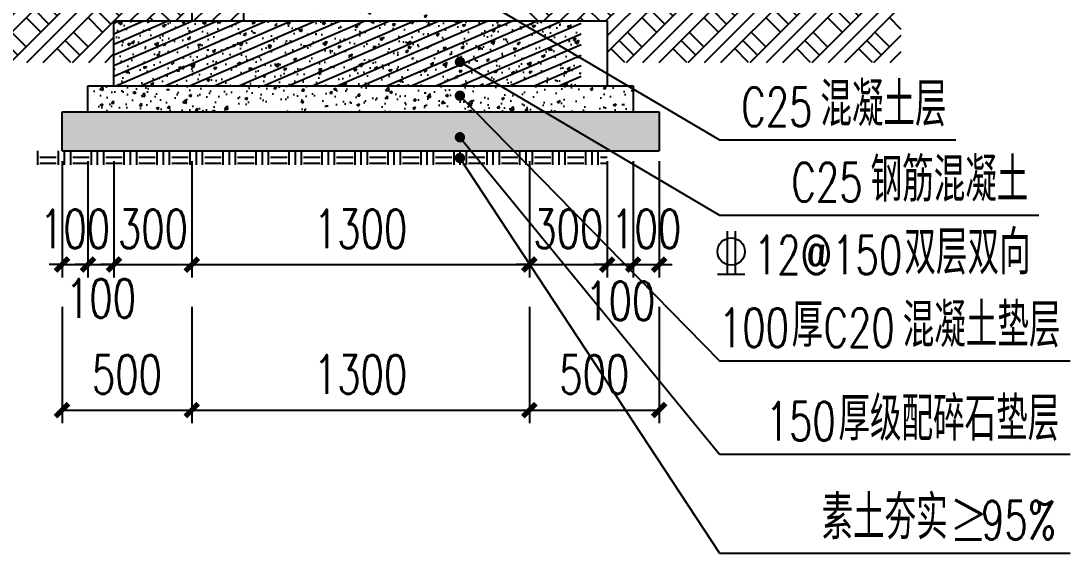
# Model space of a CAD drawing. Extents: x -4210259 to 293730, y -7499 to 868879.
# Drawn here: x -2172561 to -2168520, y 514690 to 516737 of the extents above; entities that cross this region are included whole.
import ezdxf

# ---------------------------------------------------------------- set-up
doc = ezdxf.new("R2010")
doc.units = 0
doc.header["$LTSCALE"] = 1000
doc.header["$MEASUREMENT"] = 0
doc.layers.get('Defpoints').update_dxf_attribs({"color": 210})
for name, color, linetype in [('00-Face', 4, 'Continuous'), ('00-Hatch', 8, 'Continuous'), ('00-ttr..Hatch', 8, 'Continuous'), ('A-AXIS-DP', 126, 'Continuous'), ('A-AXIS-SYMB', 3, 'Continuous'), ('A-HATCH-2', 251, 'Continuous'), ('AS-COLN', 6, 'Continuous'), ('PUB_HATCH', 8, 'Continuous'), ('PUB_TEXT', 7, 'Continuous')]:
    doc.layers.add(name, color=color, linetype=linetype)
doc.styles.add('_TCH_DIM', font='SIMPLEX', dxfattribs={"bigfont": 'GBCBIG'})
doc.styles.add('_TCH_DIM_T3', font='SIMPLEX', dxfattribs={"width": 0.705882, "bigfont": 'GBCBIG'})
doc.dimstyles.new('_TCH_ARCH&&50', dxfattribs={"dimtxt": 148.75, "dimasz": 50, "dimexe": 50, "dimexo": 50, "dimgap": 63.125, "dimtad": 1, "dimdec": 0, "dimzin": 0, "dimdsep": 46, "dimtxsty": '_TCH_DIM_T3', "dimblk": 'ARCHTICK', "dimcen": 0.09, "dimclrt": 7, "dimazin": 2, "dimtfac": 1, "dimtdec": 0, "dimtix": 1, "dimtmove": 2, "dimatfit": 3, "dimfxl": 0, "dimtolj": 1, "dimtzin": 0, "dimarcsym": 0})

# ---------------------------------------------------------------- blocks, each defined once
blk = doc.blocks.new('_ArchTick')
at = {"color": 0, "linetype": 'ByBlock', "const_width": 0.4}
blk.add_lwpolyline([(-0.5, -0.5), (0.5, 0.5)], dxfattribs=at)
blk = doc.blocks.new('*D527')
at = {"layer": 'A-AXIS-DP', "color": 0, "lineweight": -2}
for p, q in [((-2172402.6, 515637.5), (-2172402.6, 515190)), ((-2171902.9, 515637.5), (-2171902.9, 515190)), ((-2172402.6, 515240), (-2171902.9, 515240))]:
    blk.add_line(p, q, dxfattribs=at)
at = {"layer": 'Defpoints', "color": 0}
for p in [(-2172402.6, 515687.5), (-2171902.9, 515687.5), (-2171902.9, 515240)]:
    blk.add_point(p, dxfattribs=at)
at = {"layer": 'A-AXIS-DP', "color": 0, "lineweight": -2, "xscale": 50, "yscale": 50, "zscale": 50, "rotation": 180}
blk.add_blockref('_ArchTick', (-2172402.6, 515240), dxfattribs=at)
at = {"layer": 'A-AXIS-DP', "color": 0, "lineweight": -2, "xscale": 50, "yscale": 50, "zscale": 50}
blk.add_blockref('_ArchTick', (-2171902.9, 515240), dxfattribs=at)
at = {"layer": 'A-AXIS-DP', "color": 7, "insert": (-2172152.7, 515377.5), "char_height": 148.75, "attachment_point": 5, "style": '_TCH_DIM_T3'}
blk.add_mtext('\\A1;500', dxfattribs=at)
blk = doc.blocks.new('*D528')
at = {"layer": 'A-AXIS-DP', "color": 0, "lineweight": -2}
for p, q in [((-2171902.9, 515637.5), (-2171902.9, 515190)), ((-2170602.6, 515637.5), (-2170602.6, 515190)), ((-2171902.9, 515240), (-2170602.6, 515240))]:
    blk.add_line(p, q, dxfattribs=at)
at = {"layer": 'Defpoints', "color": 0}
for p in [(-2171902.9, 515687.5), (-2170602.6, 515687.5), (-2170602.6, 515240)]:
    blk.add_point(p, dxfattribs=at)
at = {"layer": 'A-AXIS-DP', "color": 0, "lineweight": -2, "xscale": 50, "yscale": 50, "zscale": 50, "rotation": 180}
blk.add_blockref('_ArchTick', (-2171902.9, 515240), dxfattribs=at)
at = {"layer": 'A-AXIS-DP', "color": 0, "lineweight": -2, "xscale": 50, "yscale": 50, "zscale": 50}
blk.add_blockref('_ArchTick', (-2170602.6, 515240), dxfattribs=at)
at = {"layer": 'A-AXIS-DP', "color": 7, "insert": (-2171252.7, 515377.5), "char_height": 148.75, "attachment_point": 5, "style": '_TCH_DIM_T3'}
blk.add_mtext('\\A1;1300', dxfattribs=at)
blk = doc.blocks.new('*D529')
at = {"layer": 'A-AXIS-DP', "color": 0, "lineweight": -2}
for p, q in [((-2170602.6, 515637.5), (-2170602.6, 515190)), ((-2170102.6, 515637.5), (-2170102.6, 515190)), ((-2170602.6, 515240), (-2170102.6, 515240))]:
    blk.add_line(p, q, dxfattribs=at)
at = {"layer": 'Defpoints', "color": 0}
for p in [(-2170602.6, 515687.5), (-2170102.6, 515687.5), (-2170102.6, 515240)]:
    blk.add_point(p, dxfattribs=at)
at = {"layer": 'A-AXIS-DP', "color": 0, "lineweight": -2, "xscale": 50, "yscale": 50, "zscale": 50, "rotation": 180}
blk.add_blockref('_ArchTick', (-2170602.6, 515240), dxfattribs=at)
at = {"layer": 'A-AXIS-DP', "color": 0, "lineweight": -2, "xscale": 50, "yscale": 50, "zscale": 50}
blk.add_blockref('_ArchTick', (-2170102.6, 515240), dxfattribs=at)
at = {"layer": 'A-AXIS-DP', "color": 7, "insert": (-2170352.6, 515377.5), "char_height": 148.75, "attachment_point": 5, "style": '_TCH_DIM_T3'}
blk.add_mtext('\\A1;500', dxfattribs=at)
blk = doc.blocks.new('*D530')
at = {"layer": 'A-AXIS-DP', "color": 0, "lineweight": -2}
for p, q in [((-2172402.6, 516197.5), (-2172402.6, 515750)), ((-2172302.6, 516197.5), (-2172302.6, 515750)), ((-2172402.6, 515800), (-2172452.6, 515800)), ((-2172402.6, 515800), (-2172302.6, 515800)), ((-2172302.6, 515800), (-2172252.6, 515800))]:
    blk.add_line(p, q, dxfattribs=at)
at = {"layer": 'Defpoints', "color": 0}
for p in [(-2172402.6, 516247.5), (-2172302.6, 516247.5), (-2172302.6, 515800)]:
    blk.add_point(p, dxfattribs=at)
at = {"layer": 'A-AXIS-DP', "color": 0, "lineweight": -2, "xscale": 50, "yscale": 50, "zscale": 50}
blk.add_blockref('_ArchTick', (-2172402.6, 515800), dxfattribs=at)
at = {"layer": 'A-AXIS-DP', "color": 0, "lineweight": -2, "xscale": 50, "yscale": 50, "zscale": 50, "rotation": 180}
blk.add_blockref('_ArchTick', (-2172302.6, 515800), dxfattribs=at)
at = {"layer": 'A-AXIS-DP', "color": 7, "insert": (-2172352.6, 515937.5), "char_height": 148.75, "attachment_point": 5, "style": '_TCH_DIM_T3'}
blk.add_mtext('\\A1;100', dxfattribs=at)
blk = doc.blocks.new('*D531')
at = {"layer": 'A-AXIS-DP', "color": 0, "lineweight": -2}
for p, q in [((-2172302.6, 516197.5), (-2172302.6, 515750)), ((-2172202.6, 516197.5), (-2172202.6, 515750)), ((-2172302.6, 515800), (-2172352.6, 515800)), ((-2172302.6, 515800), (-2172202.6, 515800)), ((-2172202.6, 515800), (-2172152.6, 515800))]:
    blk.add_line(p, q, dxfattribs=at)
at = {"layer": 'Defpoints', "color": 0}
for p in [(-2172302.6, 516247.5), (-2172202.6, 516247.5), (-2172202.6, 515800)]:
    blk.add_point(p, dxfattribs=at)
at = {"layer": 'A-AXIS-DP', "color": 0, "lineweight": -2, "xscale": 50, "yscale": 50, "zscale": 50}
blk.add_blockref('_ArchTick', (-2172302.6, 515800), dxfattribs=at)
at = {"layer": 'A-AXIS-DP', "color": 0, "lineweight": -2, "xscale": 50, "yscale": 50, "zscale": 50, "rotation": 180}
blk.add_blockref('_ArchTick', (-2172202.6, 515800), dxfattribs=at)
at = {"layer": 'A-AXIS-DP', "color": 7, "insert": (-2172252.6, 515670), "char_height": 148.75, "attachment_point": 5, "style": '_TCH_DIM_T3'}
blk.add_mtext('\\A1;100', dxfattribs=at)
blk = doc.blocks.new('*D532')
at = {"layer": 'A-AXIS-DP', "color": 0, "lineweight": -2}
for p, q in [((-2172202.6, 516197.5), (-2172202.6, 515750)), ((-2171902.9, 516197.5), (-2171902.9, 515750)), ((-2172202.6, 515800), (-2172252.6, 515800)), ((-2172202.6, 515800), (-2171902.9, 515800)), ((-2171902.9, 515800), (-2171852.9, 515800))]:
    blk.add_line(p, q, dxfattribs=at)
at = {"layer": 'Defpoints', "color": 0}
for p in [(-2172202.6, 516247.5), (-2171902.9, 516247.5), (-2171902.9, 515800)]:
    blk.add_point(p, dxfattribs=at)
at = {"layer": 'A-AXIS-DP', "color": 0, "lineweight": -2, "xscale": 50, "yscale": 50, "zscale": 50}
blk.add_blockref('_ArchTick', (-2172202.6, 515800), dxfattribs=at)
at = {"layer": 'A-AXIS-DP', "color": 0, "lineweight": -2, "xscale": 50, "yscale": 50, "zscale": 50, "rotation": 180}
blk.add_blockref('_ArchTick', (-2171902.9, 515800), dxfattribs=at)
at = {"layer": 'A-AXIS-DP', "color": 7, "insert": (-2172052.7, 515937.5), "char_height": 148.75, "attachment_point": 5, "style": '_TCH_DIM_T3'}
blk.add_mtext('\\A1;300', dxfattribs=at)
blk = doc.blocks.new('*D533')
at = {"layer": 'A-AXIS-DP', "color": 0, "lineweight": -2}
for p, q in [((-2171902.9, 516197.5), (-2171902.9, 515750)), ((-2170602.6, 516197.5), (-2170602.6, 515750)), ((-2171902.9, 515800), (-2170602.6, 515800))]:
    blk.add_line(p, q, dxfattribs=at)
at = {"layer": 'Defpoints', "color": 0}
for p in [(-2171902.9, 516247.5), (-2170602.6, 516247.5), (-2170602.6, 515800)]:
    blk.add_point(p, dxfattribs=at)
at = {"layer": 'A-AXIS-DP', "color": 0, "lineweight": -2, "xscale": 50, "yscale": 50, "zscale": 50, "rotation": 180}
blk.add_blockref('_ArchTick', (-2171902.9, 515800), dxfattribs=at)
at = {"layer": 'A-AXIS-DP', "color": 0, "lineweight": -2, "xscale": 50, "yscale": 50, "zscale": 50}
blk.add_blockref('_ArchTick', (-2170602.6, 515800), dxfattribs=at)
at = {"layer": 'A-AXIS-DP', "color": 7, "insert": (-2171252.7, 515937.5), "char_height": 148.75, "attachment_point": 5, "style": '_TCH_DIM_T3'}
blk.add_mtext('\\A1;1300', dxfattribs=at)
blk = doc.blocks.new('*D534')
at = {"layer": 'A-AXIS-DP', "color": 0, "lineweight": -2}
for p, q in [((-2170602.6, 516197.5), (-2170602.6, 515750)), ((-2170302.6, 516197.5), (-2170302.6, 515750)), ((-2170602.6, 515800), (-2170652.6, 515800)), ((-2170602.6, 515800), (-2170302.6, 515800)), ((-2170302.6, 515800), (-2170252.6, 515800))]:
    blk.add_line(p, q, dxfattribs=at)
at = {"layer": 'Defpoints', "color": 0}
for p in [(-2170602.6, 516247.5), (-2170302.6, 516247.5), (-2170302.6, 515800)]:
    blk.add_point(p, dxfattribs=at)
at = {"layer": 'A-AXIS-DP', "color": 0, "lineweight": -2, "xscale": 50, "yscale": 50, "zscale": 50}
blk.add_blockref('_ArchTick', (-2170602.6, 515800), dxfattribs=at)
at = {"layer": 'A-AXIS-DP', "color": 0, "lineweight": -2, "xscale": 50, "yscale": 50, "zscale": 50, "rotation": 180}
blk.add_blockref('_ArchTick', (-2170302.6, 515800), dxfattribs=at)
at = {"layer": 'A-AXIS-DP', "color": 7, "insert": (-2170452.6, 515937.5), "char_height": 148.75, "attachment_point": 5, "style": '_TCH_DIM_T3'}
blk.add_mtext('\\A1;300', dxfattribs=at)
blk = doc.blocks.new('*D535')
at = {"layer": 'A-AXIS-DP', "color": 0, "lineweight": -2}
for p, q in [((-2170302.6, 516197.5), (-2170302.6, 515750)), ((-2170202.6, 516197.5), (-2170202.6, 515750)), ((-2170302.6, 515800), (-2170352.6, 515800)), ((-2170302.6, 515800), (-2170202.6, 515800)), ((-2170202.6, 515800), (-2170152.6, 515800))]:
    blk.add_line(p, q, dxfattribs=at)
at = {"layer": 'Defpoints', "color": 0}
for p in [(-2170302.6, 516247.5), (-2170202.6, 516247.5), (-2170202.6, 515800)]:
    blk.add_point(p, dxfattribs=at)
at = {"layer": 'A-AXIS-DP', "color": 0, "lineweight": -2, "xscale": 50, "yscale": 50, "zscale": 50}
blk.add_blockref('_ArchTick', (-2170302.6, 515800), dxfattribs=at)
at = {"layer": 'A-AXIS-DP', "color": 0, "lineweight": -2, "xscale": 50, "yscale": 50, "zscale": 50, "rotation": 180}
blk.add_blockref('_ArchTick', (-2170202.6, 515800), dxfattribs=at)
at = {"layer": 'A-AXIS-DP', "color": 7, "insert": (-2170252.6, 515660), "char_height": 148.75, "attachment_point": 5, "style": '_TCH_DIM_T3'}
blk.add_mtext('\\A1;100', dxfattribs=at)
blk = doc.blocks.new('*D536')
at = {"layer": 'A-AXIS-DP', "color": 0, "lineweight": -2}
for p, q in [((-2170202.6, 516197.5), (-2170202.6, 515750)), ((-2170102.6, 516197.5), (-2170102.6, 515750)), ((-2170202.6, 515800), (-2170252.6, 515800)), ((-2170202.6, 515800), (-2170102.6, 515800)), ((-2170102.6, 515800), (-2170052.6, 515800))]:
    blk.add_line(p, q, dxfattribs=at)
at = {"layer": 'Defpoints', "color": 0}
for p in [(-2170202.6, 516247.5), (-2170102.6, 516247.5), (-2170102.6, 515800)]:
    blk.add_point(p, dxfattribs=at)
at = {"layer": 'A-AXIS-DP', "color": 0, "lineweight": -2, "xscale": 50, "yscale": 50, "zscale": 50}
blk.add_blockref('_ArchTick', (-2170202.6, 515800), dxfattribs=at)
at = {"layer": 'A-AXIS-DP', "color": 0, "lineweight": -2, "xscale": 50, "yscale": 50, "zscale": 50, "rotation": 180}
blk.add_blockref('_ArchTick', (-2170102.6, 515800), dxfattribs=at)
at = {"layer": 'A-AXIS-DP', "color": 7, "insert": (-2170152.6, 515937.5), "char_height": 148.75, "attachment_point": 5, "style": '_TCH_DIM_T3'}
blk.add_mtext('\\A1;100', dxfattribs=at)

msp = doc.modelspace()

# ---------------------------------------------------------------- hatches: boundary and pattern name
h = msp.add_hatch()
h.set_pattern_fill('混凝土', color=8, scale=15, angle=-21.6976, style=0, double=1)
h.set_pattern_definition([(50, (-2171328.37, 516806.435), (107.589, -9.413), [11.25, -123.75]), (355, (-2171328.37, 516806.44), (-20.813, 112.83), [9, -99]), (100.451, (-2171319.4, 516805.65), (86.776, 103.416), [9.56, -105.171]), (46.184, (-2171328.37, 516836.44), (160.086, -24.828), [16.875, -185.625]), (96.636, (-2171315.03, 516834.37), (140.2, 146.12), [14.34, -157.757]), (351.184, (-2171328.37, 516836.44), (140.2, 146.12), [13.5, -148.5]), (21, (-2171313.37, 516828.935), (89.536, -60.393), [11.25, -123.75]), (326, (-2171313.37, 516828.94), (36.497, 108.773), [9, -99]), (71.45, (-2171305.91, 516823.9), (126.033, 48.38), [9.56, -105.171]), (37.5, (-2171328.367, 516806.435), (1.824, 49.934), [0, -97.8, 0, -100.5, 0, -99.375]), (7.5, (-2171328.367, 516806.435), (39.4604, 59.162), [0, -57.3, 0, -95.55, 0, -37.875]), (327.5, (-2171361.817, 516806.435), (80.0734, -3.3832), [0, -37.5, 0, -117, 0, -155.25]), (317.5, (-2171376.82, 516806.435), (87.478, 15.016), [0, -48.75, 0, -77.7, 0, -110.25])])
h.paths.add_polyline_path([(-2170902.6, 516937.5), (-2171702.9, 516937.5), (-2171702.9, 516737.5), (-2170902.6, 516737.5)])
h = msp.add_hatch()
h.set_pattern_fill('混凝土', color=8, scale=15, angle=-21.6976, style=0, double=1)
h.set_pattern_definition([(50, (-2171156.6, 516440.4), (107.589, -9.413), [11.25, -123.75]), (355, (-2171156.6, 516440.4), (-20.813, 112.829), [9, -99]), (100.451, (-2171147.64, 516439.61), (86.776, 103.416), [9.561, -105.171]), (46.184, (-2171156.6, 516470.4), (160.086, -24.828), [16.875, -185.625]), (96.636, (-2171143.26, 516468.33), (140.2, 146.118), [14.342, -157.757]), (351.184, (-2171156.6, 516470.4), (140.2, 146.118), [13.5, -148.5]), (21, (-2171141.6, 516462.9), (89.536, -60.393), [11.25, -123.75]), (326, (-2171141.6, 516462.9), (36.497, 108.773), [9, -99]), (71.451, (-2171134.14, 516457.86), (126.033, 48.38), [9.561, -105.171]), (37.5, (-2171156.603, 516440.397), (1.824, 49.9341), [0, -97.8, 0, -100.5, 0, -99.375]), (7.5, (-2171156.603, 516440.397), (39.4604, 59.1618), [0, -57.3, 0, -95.55, 0, -37.875]), (327.5, (-2171190.053, 516440.397), (80.0734, -3.3832), [0, -37.5, 0, -117, 0, -155.25]), (317.5, (-2171205.05, 516440.4), (87.478, 15.0157), [0, -48.75, 0, -77.7, 0, -110.25])])
h.paths.add_polyline_path([(-2170202.6, 516387.5), (-2170202.6, 516487.5), (-2172302.6, 516487.5), (-2172302.6, 516387.5)])
at = {"layer": '00-Hatch'}
h = msp.add_hatch(dxfattribs=at)
h.set_pattern_fill('钢筋混凝土', color=256, scale=15, angle=-21.6976, style=0, double=1)
h.set_pattern_definition([(23.3024225, (-11550, 0), (-14.8344125, 34.44111213), []), (28.3024225, (-11550, 0), (96.4861615, -48.5223725), [11.25, -123.75]), (333.3024225, (-11550, 0), (22.375575, 112.529306), [9, -99]), (78.7538225, (-11541.96, -4.04), (118.8617856, 64.0068405), [9.5610285, -105.171317]), (24.4866225, (-11538.91, 27.87), (139.564723, -82.253803), [16.875, -185.625]), (74.9380225, (-11527.28, 21.02), (184.286825, 83.932212), [14.341543, -157.75695]), (329.4866225, (-11538.91, 27.87), (184.286759, 83.932356), [13.5, -148.5]), (359.3024225, (-11527.74, 15.36), (60.8645854, -89.2160426), [11.25, -123.75]), (304.3024225, (-11527.74, 15.36), (74.125409, 87.572455), [9, -99]), (49.7538225, (-11522.67, 7.93), (134.989992, -1.643693), [9.5610285, -105.171317]), (15.8024225, (-11550, 0), (20.155748, 45.7218205), [0, -97.8, 0, -100.5, 0, -99.375]), (345.8024225, (-11550, 0), (58.5371318, 40.3812239), [0, -57.3, 0, -95.55, 0, -37.875]), (305.8024225, (-11581.08, 12.367), (73.14921794, -32.7472444), [0, -37.5, 0, -117, 0, -155.25]), (295.8024225, (-11595.02, 17.91), (86.8313913, -18.389388), [0, -48.75, 0, -77.7, 0, -110.25])])
h.paths.add_polyline_path([(-2170402.6, 516737.5), (-2170902.6, 516737.5), (-2171902.6, 516737.5), (-2171902.9, 516737.5), (-2172202.6, 516737.5), (-2172202.6, 516487.5), (-2170402.6, 516487.5)])
h = msp.add_hatch(dxfattribs=at)
h.set_pattern_fill('EARTH', color=256, scale=20, angle=-21.6976, style=0)
h.set_pattern_definition([(360, (-2343557.164, 379029.98), (63.5, 63.5), [63.5, -63.5]), (360, (-2343557.164, 379053.79), (63.5, 63.5), [63.5, -63.5]), (360, (-2343557.164, 379077.605), (63.5, 63.5), [63.5, -63.5]), (90, (-2343549.227, 379085.54), (-63.5, 63.5), [63.5, -63.5]), (90, (-2343525.414, 379085.54), (-63.5, 63.5), [63.5, -63.5]), (90, (-2343501.6, 379085.54), (-63.5, 63.5), [63.5, -63.5])])
h.paths.add_polyline_path([(-2172502.6, 516237.5), (-2170302.6, 516237.5), (-2170302.6, 516183.6), (-2172502.6, 516183.6)])
at = {"layer": '00-ttr..Hatch'}
h = msp.add_hatch(dxfattribs=at)
h.set_pattern_fill('GRAVEL', color=256, scale=20, angle=-21.6976, style=0, double=1)
h.set_pattern_definition([(228.0128, (-2171177.204, 516445.441), (-1219.20104, -1371.60169), [20.503, -2029.83]), (184.9697, (-2171190.92, 516430.201), (1828.80296, 152.398925), [35.1843, -3483.24]), (132.5104, (-2171225.972, 516427.153), (1523.99889, -1676.40164), [24.809, -2456.082]), (267.2737, (-2171285.408, 516389.053), (152.39934, 3047.99902), [32.0403, -3171.984]), (292.8337, (-2171286.932, 516357.049), (-762.002163, 1828.80104), [31.418, -3110.388]), (357.2737, (-2171274.74, 516328.093), (-3047.99902, 152.39934), [32.0403, -3171.984]), (37.6942, (-2171242.736, 516326.569), (-1981.201252, -1523.998641), [42.3716, -4194.786]), (72.2553, (-2171209.208, 516352.477), (1066.802134, 3352.800972), [40.003, -3960.318]), (121.4296, (-2171197.016, 516390.577), (-1219.200314, 1981.19767), [32.149, -3182.73]), (175.2364, (-2171213.78, 516418.009), (1676.39868, -152.39857), [36.703, -1798.434]), (222.3974, (-2171250.356, 516421.057), (-1828.800055, -1676.39782), [47.4647, -4699.008]), (138.8141, (-2171134.532, 516387.529), (-1066.79932, 914.3986), [16.2, -1603.836]), (171.4692, (-2171146.724, 516398.197), (1981.196976, -304.80077), [30.821, -3051.276]), (225, (-2171177.2, 516402.77), (-3e-14, -152.4), [21.553, -193.973]), (203.1986, (-2171187.872, 516421.057), (762.00257, 304.80134), [11.606, -1149.036]), (291.8014, (-2171198.54, 516416.485), (-152.4001, 457.2003), [16.414, -804.288]), (30.9638, (-2171192.444, 516401.245), (457.1995, 304.80024), [26.659, -861.978]), (161.565, (-2171169.584, 516414.96), (304.8001, -152.3998), [19.277, -462.654]), (16.3895, (-2171286.932, 516416.485), (1524.00084, 457.19905), [27.005, -2673.528]), (70.3462, (-2171261.024, 516424.105), (-609.5983, -1676.39763), [22.656, -2242.932]), (293.1986, (-2171169.584, 516445.44), (-304.80134, 762.00257), [23.213, -1137.432]), (343.6105, (-2171160.44, 516424.105), (-1524.00084, 457.19905), [27.005, -2673.528]), (339.444, (-2171286.932, 516321.997), (-762.00095, 304.79963), [26.042, -1276.062]), (294.7751, (-2171262.548, 516312.853), (-761.99822, 1676.39922), [21.82, -2160.216]), (66.8014, (-2171168.06, 516293.04), (304.80134, 762.00257), [23.213, -1137.432]), (17.354, (-2171158.916, 516314.377), (-1981.20011, -609.59908), [25.547, -2529.144]), (69.444, (-2171242.736, 516293.041), (-304.79963, -762.00095), [13.021, -1289.088]), (101.31, (-2171177.204, 516293.04), (-152.39925, 609.59805), [7.771, -769.32]), (165.9638, (-2171178.73, 516300.66), (457.2003, -152.3997), [31.418, -596.943]), (186.009, (-2171209.208, 516308.281), (1523.997753, 152.399644), [29.116, -2882.484]), (303.69, (-2171192.444, 516387.53), (-152.4, 304.7997), [21.98, -527.507]), (353.1572, (-2171180.252, 516369.241), (2590.80107, -304.801365), [38.3734, -3798.96]), (60.9454, (-2171142.152, 516364.669), (-609.59858, -1066.79746), [15.6905, -1553.364]), (90, (-2171134.53, 516378.38), (-152.4, 152.4), [9.144, -143.256]), (120.2564, (-2171212.256, 516312.853), (609.59871, -1066.79946), [21.172, -2096.034]), (48.0128, (-2171222.924, 516331.141), (1219.20104, 1371.60169), [41.0066, -2009.328]), (360, (-2171195.49, 516361.62), (152.4, 152.4), [39.624, -112.776]), (325.3048, (-2171155.868, 516361.621), (-1523.99736, 1066.8001), [24.0966, -2385.558]), (254.0546, (-2171136.056, 516347.905), (-152.4004, -609.60145), [22.19, -1087.302]), (207.646, (-2171142.152, 516326.569), (-2895.598983, -1524.00096), [36.1287, -3576.75]), (175.4261, (-2171174.156, 516309.805), (-1981.200456, 152.399263), [38.2217, -3783.948]), (175.4261, (-2171174.156, 516309.805), (-1981.200456, 152.399263), [38.2217, -3783.948])])
h.paths.add_polyline_path([(-2172402.6, 516387.5), (-2172402.6, 516237.5), (-2170102.6, 516237.5), (-2170102.6, 516387.5)])
at = {"layer": 'A-HATCH-2'}
h = msp.add_hatch(dxfattribs=at)
h.set_pattern_fill('夯实土壤', color=256, scale=30)
h.set_pattern_definition([(45, (-2989248.6, 690633.49), (-119.218203, 119.218203), []), (45, (-2989185.6, 690633.49), (-119.218203, 119.218203), []), (45, (-2989122.6, 690633.49), (-119.218203, 119.218203), []), (135, (-2989248.6, 690633.49), (-119.218203, -119.218203), [79.5, -89.1]), (135, (-2989217.1, 690664.99), (-119.218203, -119.218203), [79.5, -89.1]), (135, (-2989185.6, 690696.49), (-119.218203, -119.218203), [79.5, -89.1])])
h.paths.add_polyline_path([(-2174199.8, 516937.5), (-2174199.8, 516577.9), (-2172793.1, 516577.9), (-2172754.9, 516682.9), (-2172717.8, 516472.9), (-2172680.6, 516577.9), (-2172202.6, 516577.9), (-2172202.6, 516737.5), (-2171902.6, 516737.5), (-2171902.9, 516937.5)])
h = msp.add_hatch(dxfattribs=at)
h.set_pattern_fill('夯实土壤', color=256, scale=30)
h.set_pattern_definition([(45, (-2988307.29, 690633.49), (-119.218203, 119.218203), []), (45, (-2988244.29, 690633.49), (-119.218203, 119.218203), []), (45, (-2988181.29, 690633.49), (-119.218203, 119.218203), []), (135, (-2988307.29, 690633.49), (-119.218203, -119.218203), [79.5, -89.1]), (135, (-2988275.79, 690664.99), (-119.218203, -119.218203), [79.5, -89.1]), (135, (-2988244.29, 690696.49), (-119.218203, -119.218203), [79.5, -89.1])])
h.paths.add_polyline_path([(-2169170, 516577.9), (-2169170, 516937.5), (-2170602.6, 516937.5), (-2170602.6, 516737.5), (-2170302.6, 516737.5), (-2170302.6, 516577.9)])
at = {"layer": 'PUB_HATCH'}
h = msp.add_hatch(dxfattribs=at)
h.set_pattern_fill('钢筋混凝土', color=256, scale=20, style=0)
h.set_pattern_definition([(45, (0, 0), (-35.3553391, 35.3553391), []), (50, (0, 0), (143.4520365, -12.550427), [15, -165]), (355, (0, 0), (-27.750267, 150.438427), [12, -132]), (100.4514, (11.95, -1.05), (115.701876, 137.887908), [12.748038, -140.228422]), (46.1842, (0, 40), (213.44821, -33.103803), [22.5, -247.5]), (96.6356, (17.79, 37.24), (186.932541, 194.823574), [19.122058, -210.3426]), (351.1842, (0, 40), (186.93239, 194.82372), [18, -198]), (21, (20, 30), (119.3814104, -80.523778), [15, -165]), (326, (20, 30), (48.663066, 145.030009), [12, -132]), (71.4514, (29.95, 23.29), (168.044526, 64.506099), [12.748038, -140.228422]), (37.5, (0, 0), (2.4319711, 66.5787708), [0, -130.4, 0, -134, 0, -132.5]), (7.5, (0, 0), (52.6139075, 78.8823424), [0, -76.4, 0, -127.4, 0, -50.5]), (327.5, (-44.6, 0), (106.7644872, -4.5109743), [0, -50, 0, -156, 0, -207]), (317.5, (-64.6, 0), (116.637234, 20.0209965), [0, -65, 0, -103.6, 0, -147])])
h.paths.add_polyline_path([(-2171902.9, 516737.5), (-2171702.9, 516737.5), (-2171702.9, 519087.6), (-2171902.9, 519087.6)])

# ---------------------------------------------------------------- linework, layer by layer
at = {"layer": '00-Face', "color": 5}
msp.add_line((-2170302.6, 516737.5), (-2170302.6, 516487.5), dxfattribs=at)
at = {"layer": 'A-AXIS-SYMB'}
for p, q in [((-2170870, 516870), (-2169870, 516280)), ((-2170870, 516580), (-2169870, 515990)), ((-2170870, 516450), (-2169870, 515430)), ((-2170870, 516290), (-2169870, 515070)), ((-2169870, 516280), (-2168960, 516280)), ((-2170870, 516210), (-2169870, 514690)), ((-2169870, 515990), (-2168640, 515990)), ((-2169870, 515430), (-2168520, 515430)), ((-2169870, 515070), (-2168520, 515070)), ((-2169870, 514690), (-2168520, 514690))]:
    msp.add_line(p, q, dxfattribs=at)
at = {"layer": 'A-AXIS-SYMB', "const_width": 20}
for points in [[(-2170878.6, 516585.1, 1), (-2170861.4, 516574.9, 1)], [(-2170877, 516457.1, 1), (-2170863, 516442.9, 1)], [(-2170876.3, 516297.7, 1), (-2170863.7, 516282.3, 1)], [(-2170875.5, 516218.4, 1), (-2170864.5, 516201.6, 1)]]:
    msp.add_lwpolyline(points, format="xyb", close=True, dxfattribs=at)
at = {"layer": 'AS-COLN'}
for p, q in [((-2171902.9, 519087.6), (-2171902.9, 516737.5)), ((-2171702.9, 516737.5), (-2171702.9, 519087.6)), ((-2172202.6, 516487.5), (-2172202.6, 516737.5)), ((-2172202.6, 516737.5), (-2171902.9, 516737.5)), ((-2171902.9, 516737.5), (-2171702.9, 516737.5)), ((-2171902.6, 516737.5), (-2170802.6, 516737.5)), ((-2170802.6, 516737.5), (-2170302.6, 516737.5)), ((-2170302.6, 516737.5), (-2170302.6, 516487.5)), ((-2172302.6, 516387.5), (-2172302.6, 516487.5)), ((-2172302.6, 516487.5), (-2170202.6, 516487.5)), ((-2170202.6, 516487.5), (-2170202.6, 516387.5)), ((-2172402.6, 516237.5), (-2172402.6, 516387.5)), ((-2172402.6, 516387.5), (-2170102.6, 516387.5)), ((-2170102.6, 516387.5), (-2170102.6, 516237.5)), ((-2172402.6, 516237.5), (-2170102.6, 516237.5))]:
    msp.add_line(p, q, dxfattribs=at)
at = {"layer": 'PUB_TEXT'}
for p, q in [((-2169841.2, 515928.8), (-2169841.2, 515762.5)), ((-2169809.7, 515928.8), (-2169809.7, 515762.5)), ((-2169877.9, 515762.5), (-2169772.9, 515762.5))]:
    msp.add_line(p, q, dxfattribs=at)
msp.add_circle((-2169825.4, 515850), 52.5, dxfattribs=at)

# ---------------------------------------------------------------- texts
at = {"layer": 'PUB_TEXT', "style": '_TCH_DIM'}
for s, height, p in [('混凝土层', 168.79, (-2169481.6, 516332.5)), ('钢筋混凝土', 168.79, (-2169288.2, 516042.5)), ('双层双向', 168.79, (-2169157.9, 515762.5)), ('厚', 168.8, (-2169592.4, 515482.5)), ('混凝土垫层', 168.79, (-2169164.5, 515482.5)), ('厚级配碎石垫层', 168.79, (-2169412.1, 515122.5)), ('素土夯实≥', 168.79, (-2169476.9, 514742.5))]:
    msp.add_text(s, height=height, dxfattribs=at).set_placement(p)
at = {"layer": 'PUB_TEXT', "style": '_TCH_DIM', "width": 0.705882}
for s, p in [('C25', (-2169786.6, 516332.5)), ('C25', (-2169593.2, 516042.5)), ('12@150', (-2169737.9, 515762.5)), ('100', (-2169872.4, 515482.5)), ('C20', (-2169469.5, 515482.5)), ('150', (-2169692.1, 515122.5)), ('95%', (-2168862.5, 514742.5))]:
    msp.add_text(s, height=148.75, dxfattribs=at).set_placement(p)

# ---------------------------------------------------------------- dimensions: what is measured, and where the dimension line sits
at = {"layer": 'A-AXIS-DP'}
for p1, p2, picture, middle in [((-2172402.6, 516247.5), (-2172302.6, 516247.5), '*D530', (-2172352.6, 515937.5)), ((-2172202.6, 516247.5), (-2171902.9, 516247.5), '*D532', (-2172052.7, 515937.5)), ((-2171902.9, 516247.5), (-2170602.6, 516247.5), '*D533', (-2171252.7, 515937.5)), ((-2170602.6, 516247.5), (-2170302.6, 516247.5), '*D534', (-2170452.6, 515937.5)), ((-2170202.6, 516247.5), (-2170102.6, 516247.5), '*D536', (-2170152.6, 515937.5)), ((-2172402.6, 515687.5), (-2171902.9, 515687.5), '*D527', (-2172152.7, 515377.5)), ((-2171902.9, 515687.5), (-2170602.6, 515687.5), '*D528', (-2171252.7, 515377.5)), ((-2170602.6, 515687.5), (-2170102.6, 515687.5), '*D529', (-2170352.6, 515377.5))]:
    dim = msp.add_aligned_dim(p1=p1, p2=p2, distance=-447.5, dimstyle='_TCH_ARCH&&50', dxfattribs=at)
    dim.commit()
    dim.dimension.update_dxf_attribs({"geometry": picture, "text_midpoint": middle})
for base, p1, p2, picture, middle in [((-2172202.6, 515800), (-2172302.6, 516247.5), (-2172202.6, 516247.5), '*D531', (-2172252.6, 515670)), ((-2170202.6, 515800), (-2170302.6, 516247.5), (-2170202.6, 516247.5), '*D535', (-2170252.6, 515660))]:
    dim = msp.add_linear_dim(base=base, p1=p1, p2=p2, angle=0, dimstyle='_TCH_ARCH&&50', dxfattribs=at)
    dim.commit()
    dim.dimension.update_dxf_attribs({"geometry": picture, "text_midpoint": middle, "dimtype": 129})

doc.saveas('drawing.dxf')
